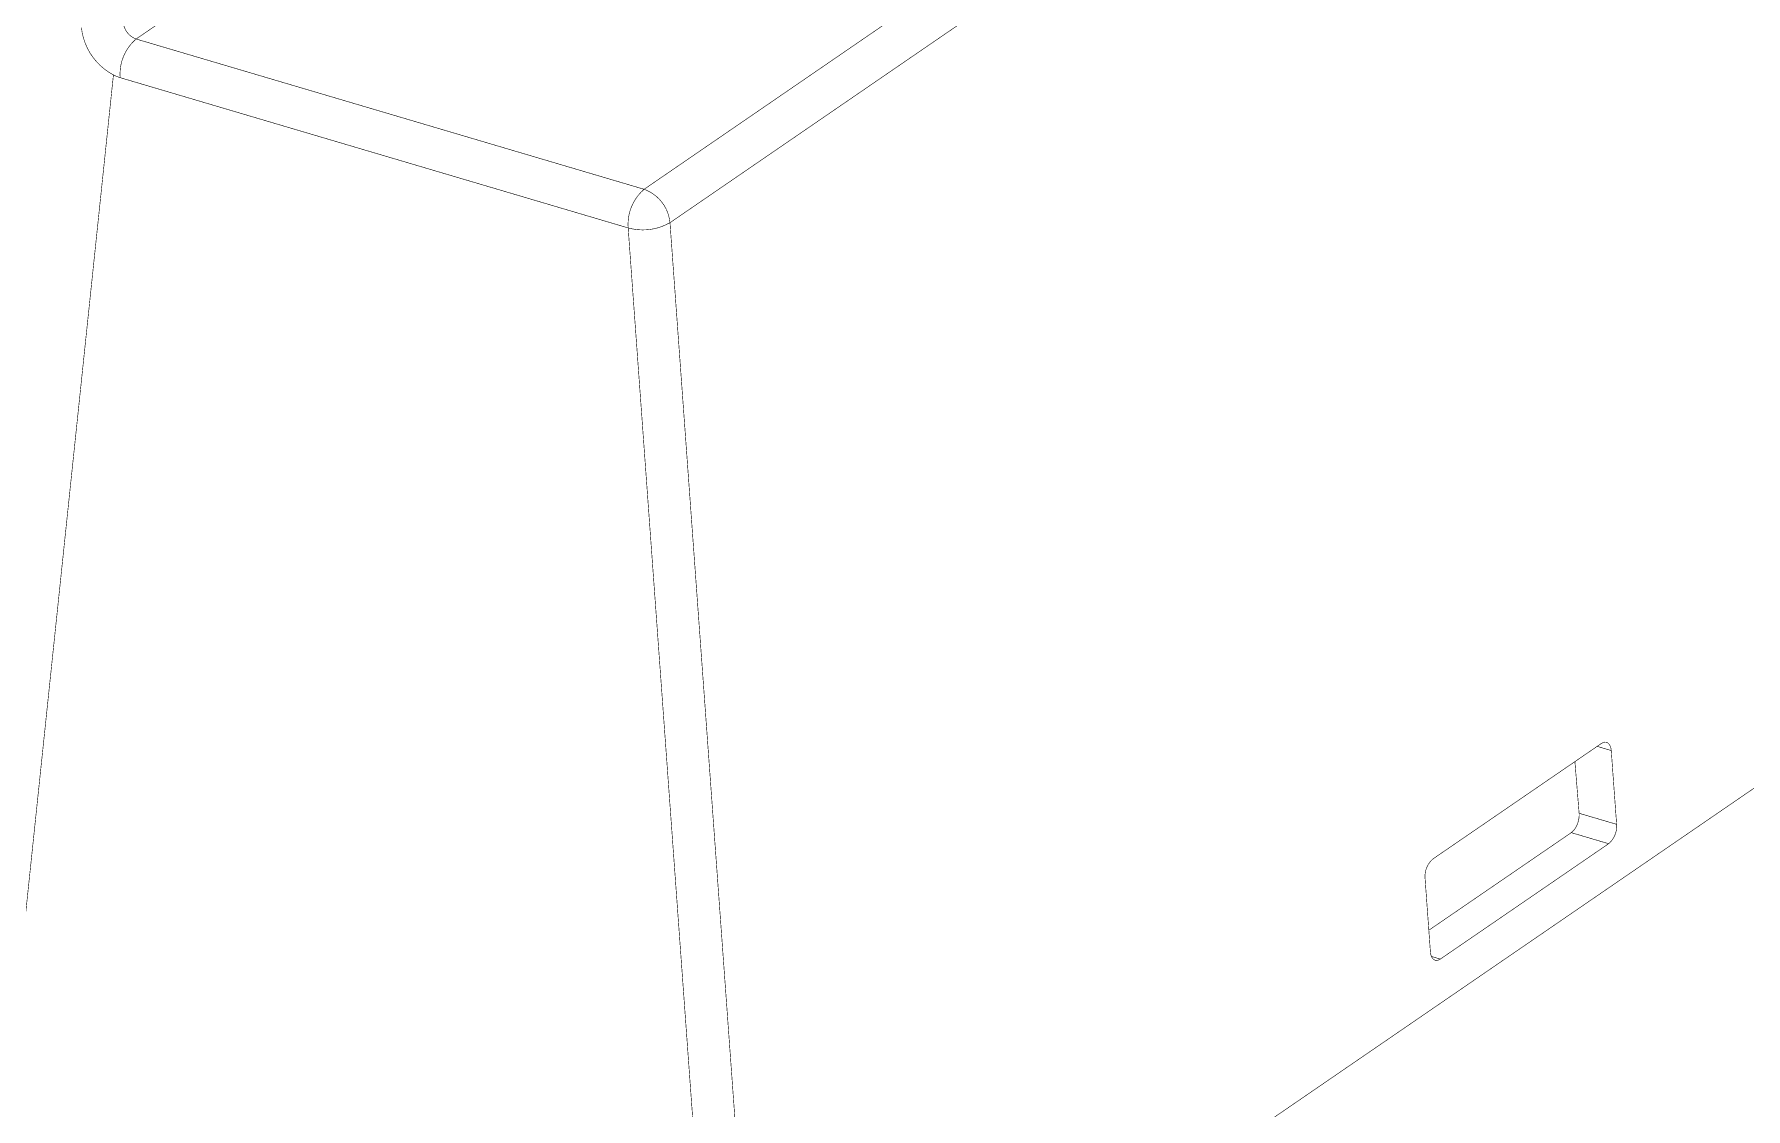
# Model space of a CAD drawing. Header units: inches. Extents: x 0 to 35.2, y -0.7 to 15.9.
# Drawn here: x 31.67 to 33.172, y 11.124 to 12.066 of the extents above; entities that cross this region are included whole.
import ezdxf

# ---------------------------------------------------------------- set-up
doc = ezdxf.new("R2010")
doc.units = ezdxf.units.IN
doc.header["$MEASUREMENT"] = 0
doc.layers.add('Dimensions', color=6, linetype='Continuous')

msp = doc.modelspace()

# ---------------------------------------------------------------- linework, layer by layer
at = {"layer": 'Dimensions', "const_width": 0.0005}
for points in [[(31.7597, 12.0621), (33.1062, 12.9852)], [(32.2055, 11.9303), (33.552, 12.8534)], [(32.2282, 11.901), (33.5747, 12.8241)], [(31.7597, 12.0621), (32.2055, 11.9303)], [(31.6448, 11.1235), (31.7398, 12.0306)], [(31.7457, 12.0282), (32.1915, 11.8964)], [(32.1915, 11.8964), (32.2708, 10.8026)], [(32.2282, 11.901), (32.3075, 10.8072)], [(32.3075, 10.8072), (33.654, 11.7303)], [(33.0455, 11.4442), (33.047, 11.445)], [(33.047, 11.445), (33.0486, 11.4454)], [(33.0486, 11.4454), (33.05, 11.4453)], [(33.05, 11.4453), (33.0513, 11.4446)], [(33.0513, 11.4446), (33.0524, 11.4435)], [(32.8978, 11.343), (33.0455, 11.4442)], [(33.0418, 11.4417), (33.0542, 11.438)], [(33.0524, 11.4435), (33.0533, 11.442)], [(33.0533, 11.442), (33.0539, 11.4402)], [(33.0539, 11.4402), (33.0542, 11.438)], [(33.0542, 11.438), (33.0589, 11.3733)], [(33.0223, 11.4283), (33.026, 11.383)], [(33.0223, 11.3694), (33.0224, 11.3696)], [(33.0224, 11.3696), (33.0225, 11.3697)], [(33.0225, 11.3697), (33.0226, 11.3699)], [(33.0226, 11.3699), (33.0227, 11.3701)], [(33.0227, 11.3701), (33.0228, 11.3702)], [(33.0228, 11.3702), (33.0229, 11.3704)], [(33.0229, 11.3704), (33.023, 11.3706)], [(33.023, 11.3706), (33.0231, 11.3707)], [(33.0231, 11.3707), (33.0232, 11.3709)], [(33.0232, 11.3709), (33.0233, 11.3711)], [(33.0233, 11.3711), (33.0234, 11.3712)], [(33.0235, 11.3714), (33.0236, 11.3716)], [(33.0234, 11.3712), (33.0235, 11.3714)], [(33.0236, 11.3716), (33.0237, 11.3718)], [(33.0237, 11.3718), (33.0238, 11.3719)], [(33.0238, 11.3719), (33.0238, 11.3721)], [(33.0238, 11.3721), (33.0239, 11.3723)], [(33.0239, 11.3723), (33.024, 11.3725)], [(33.0241, 11.3727), (33.0242, 11.3729)], [(33.024, 11.3725), (33.0241, 11.3727)], [(33.0242, 11.3729), (33.0243, 11.373)], [(33.0243, 11.373), (33.0243, 11.3732)], [(33.0243, 11.3732), (33.0244, 11.3734)], [(33.0245, 11.3736), (33.0246, 11.3738)], [(33.0244, 11.3734), (33.0245, 11.3736)], [(33.0246, 11.3738), (33.0246, 11.374)], [(33.0247, 11.3742), (33.0248, 11.3744)], [(33.0246, 11.374), (33.0247, 11.3742)], [(33.0248, 11.3744), (33.0248, 11.3746)], [(33.0249, 11.3748), (33.025, 11.375)], [(33.0248, 11.3746), (33.0249, 11.3748)], [(33.025, 11.375), (33.025, 11.3752)], [(33.0251, 11.3754), (33.0251, 11.3756)], [(33.025, 11.3752), (33.0251, 11.3754)], [(33.0252, 11.3758), (33.0253, 11.376)], [(33.0251, 11.3756), (33.0252, 11.3758)], [(33.0253, 11.376), (33.0253, 11.3762)], [(33.0254, 11.3764), (33.0254, 11.3766)], [(33.0253, 11.3762), (33.0254, 11.3764)], [(33.0255, 11.377), (33.0255, 11.3772)], [(33.0255, 11.3768), (33.0255, 11.377)], [(33.0254, 11.3766), (33.0255, 11.3768)], [(33.0256, 11.3774), (33.0256, 11.3776)], [(33.0255, 11.3772), (33.0256, 11.3774)], [(33.0257, 11.378), (33.0257, 11.3782)], [(33.0257, 11.3778), (33.0257, 11.378)], [(33.0256, 11.3776), (33.0257, 11.3778)], [(33.0258, 11.3786), (33.0258, 11.3788)], [(33.0258, 11.3784), (33.0258, 11.3786)], [(33.0257, 11.3782), (33.0258, 11.3784)], [(33.0259, 11.3792), (33.0259, 11.3794)], [(33.0259, 11.379), (33.0259, 11.3792)], [(33.0258, 11.3788), (33.0259, 11.379)], [(33.026, 11.383), (33.0589, 11.3733)], [(33.026, 11.383), (33.026, 11.3828)], [(33.026, 11.3828), (33.026, 11.3826)], [(33.026, 11.3826), (33.026, 11.3824)], [(33.026, 11.3803), (33.026, 11.3805)], [(33.026, 11.3801), (33.026, 11.3803)], [(33.026, 11.38), (33.026, 11.3801)], [(33.0259, 11.3798), (33.026, 11.38)], [(33.0259, 11.3796), (33.0259, 11.3798)], [(33.0259, 11.3794), (33.0259, 11.3796)], [(33.026, 11.3824), (33.026, 11.3823)], [(33.026, 11.3823), (33.026, 11.3821)], [(33.026, 11.3821), (33.026, 11.3819)], [(33.026, 11.3819), (33.026, 11.3817)], [(33.026, 11.3815), (33.026, 11.3817)], [(33.026, 11.3813), (33.026, 11.3815)], [(33.026, 11.3811), (33.026, 11.3813)], [(33.026, 11.3809), (33.026, 11.3811)], [(33.026, 11.3807), (33.026, 11.3809)], [(33.026, 11.3805), (33.026, 11.3807)], [(32.8941, 11.2804), (33.0191, 11.366)], [(32.9042, 11.2551), (33.0519, 11.3563)], [(33.0191, 11.366), (33.0192, 11.3661)], [(33.0191, 11.366), (33.0519, 11.3563)], [(33.0192, 11.3661), (33.0193, 11.3662)], [(33.0193, 11.3662), (33.0194, 11.3663)], [(33.0194, 11.3663), (33.0195, 11.3664)], [(33.0195, 11.3664), (33.0197, 11.3665)], [(33.0197, 11.3665), (33.0198, 11.3666)], [(33.0198, 11.3666), (33.0199, 11.3667)], [(33.0199, 11.3667), (33.02, 11.3668)], [(33.02, 11.3668), (33.0202, 11.3669)], [(33.0202, 11.3669), (33.0203, 11.367)], [(33.0203, 11.367), (33.0204, 11.3671)], [(33.0204, 11.3671), (33.0205, 11.3672)], [(33.0205, 11.3672), (33.0206, 11.3674)], [(33.0206, 11.3674), (33.0207, 11.3675)], [(33.0207, 11.3675), (33.0209, 11.3676)], [(33.0209, 11.3676), (33.021, 11.3677)], [(33.021, 11.3677), (33.0211, 11.3679)], [(33.0211, 11.3679), (33.0212, 11.368)], [(33.0212, 11.368), (33.0213, 11.3681)], [(33.0213, 11.3681), (33.0214, 11.3683)], [(33.0214, 11.3683), (33.0215, 11.3684)], [(33.0215, 11.3684), (33.0217, 11.3685)], [(33.0217, 11.3685), (33.0218, 11.3687)], [(33.0218, 11.3687), (33.0219, 11.3688)], [(33.0219, 11.3688), (33.022, 11.369)], [(33.022, 11.369), (33.0221, 11.3691)], [(33.0221, 11.3691), (33.0222, 11.3693)], [(33.0222, 11.3693), (33.0223, 11.3694)], [(32.8908, 11.3261), (32.8955, 11.2613)], [(32.8955, 11.2613), (32.8958, 11.2592)], [(32.8958, 11.2592), (32.8964, 11.2573)], [(32.8964, 11.2574), (32.9042, 11.2551)], [(32.8964, 11.2573), (32.8973, 11.2558)], [(32.8973, 11.2558), (32.8984, 11.2547)], [(32.8984, 11.2547), (32.8997, 11.2541)], [(32.8997, 11.2541), (32.9011, 11.2539)], [(32.9011, 11.2539), (32.9027, 11.2543)], [(32.9027, 11.2543), (32.9042, 11.2551)]]:
    msp.add_lwpolyline(points, dxfattribs=at)
for points in [[(31.7597, 12.0621, -0.290623), (31.7484, 12.0768)], [(31.7398, 12.0306, -0.251052), (31.7117, 12.0722)], [(31.7457, 12.0282, -0.239837), (31.7597, 12.0621)], [(31.7457, 12.0282, -0.04345), (31.7398, 12.0306)], [(32.1915, 11.8964, -0.239837), (32.2055, 11.9303)], [(32.2055, 11.9303, -0.290623), (32.2282, 11.901)], [(32.2282, 11.901, -0.200602), (32.1915, 11.8964)], [(33.0589, 11.3733, -0.239837), (33.0519, 11.3563)], [(32.8908, 11.3261, -0.239837), (32.8978, 11.343)]]:
    msp.add_lwpolyline(points, format="xyb", dxfattribs=at)
at = {"layer": 'Dimensions', "const_width": 0.00025}
for points in [[(31.7596, 12.0621, 1), (31.7598, 12.0621, 1)], [(31.7596, 12.0621, 1), (31.7598, 12.0621, 1)], [(31.7596, 12.0621, 1), (31.7598, 12.0621, 1)], [(31.7596, 12.0621, 1), (31.7598, 12.0621, 1)], [(31.7397, 12.0306, 1), (31.7399, 12.0306, 1)], [(31.7397, 12.0306, 1), (31.7399, 12.0306, 1)], [(31.7397, 12.0306, 1), (31.7399, 12.0306, 1)], [(31.7456, 12.0282, 1), (31.7458, 12.0282, 1)], [(31.7456, 12.0282, 1), (31.7458, 12.0282, 1)], [(31.7456, 12.0282, 1), (31.7458, 12.0282, 1)], [(32.2054, 11.9303, 1), (32.2057, 11.9303, 1)], [(32.2054, 11.9303, 1), (32.2057, 11.9303, 1)], [(32.2054, 11.9303, 1), (32.2057, 11.9303, 1)], [(32.2054, 11.9303, 1), (32.2057, 11.9303, 1)], [(32.1914, 11.8964, 1), (32.1917, 11.8964, 1)], [(32.1914, 11.8964, 1), (32.1917, 11.8964, 1)], [(32.1914, 11.8964, 1), (32.1917, 11.8964, 1)], [(32.1914, 11.8964, 1), (32.1917, 11.8964, 1)], [(32.2281, 11.901, 1), (32.2283, 11.901, 1)], [(32.2281, 11.901, 1), (32.2283, 11.901, 1)], [(32.2281, 11.901, 1), (32.2283, 11.901, 1)], [(32.2281, 11.901, 1), (32.2283, 11.901, 1)], [(33.0469, 11.445, 1), (33.0472, 11.445, 1)], [(33.0469, 11.445, 1), (33.0472, 11.445, 1)], [(33.0484, 11.4454, 1), (33.0487, 11.4454, 1)], [(33.0484, 11.4454, 1), (33.0487, 11.4454, 1)], [(33.0499, 11.4453, 1), (33.0501, 11.4453, 1)], [(33.0499, 11.4453, 1), (33.0501, 11.4453, 1)], [(33.0512, 11.4446, 1), (33.0514, 11.4446, 1)], [(33.0512, 11.4446, 1), (33.0514, 11.4446, 1)], [(33.0417, 11.4417, 1), (33.0419, 11.4417, 1)], [(33.0454, 11.4442, 1), (33.0456, 11.4442, 1)], [(33.0454, 11.4442, 1), (33.0456, 11.4442, 1)], [(33.0523, 11.4435, 1), (33.0525, 11.4435, 1)], [(33.0523, 11.4435, 1), (33.0525, 11.4435, 1)], [(33.0531, 11.442, 1), (33.0534, 11.442, 1)], [(33.0531, 11.442, 1), (33.0534, 11.442, 1)], [(33.0537, 11.4402, 1), (33.054, 11.4402, 1)], [(33.0537, 11.4402, 1), (33.054, 11.4402, 1)], [(33.054, 11.438, 1), (33.0543, 11.438, 1)], [(33.054, 11.438, 1), (33.0543, 11.438, 1)], [(33.054, 11.438, 1), (33.0543, 11.438, 1)], [(33.0222, 11.4283, 1), (33.0225, 11.4283, 1)], [(33.0223, 11.3696, 1), (33.0225, 11.3696, 1)], [(33.0223, 11.3696, 1), (33.0225, 11.3696, 1)], [(33.0224, 11.3697, 1), (33.0226, 11.3697, 1)], [(33.0224, 11.3697, 1), (33.0226, 11.3697, 1)], [(33.0225, 11.3699, 1), (33.0227, 11.3699, 1)], [(33.0225, 11.3699, 1), (33.0227, 11.3699, 1)], [(33.0226, 11.3701, 1), (33.0228, 11.3701, 1)], [(33.0226, 11.3701, 1), (33.0228, 11.3701, 1)], [(33.0227, 11.3702, 1), (33.0229, 11.3702, 1)], [(33.0227, 11.3702, 1), (33.0229, 11.3702, 1)], [(33.0228, 11.3704, 1), (33.023, 11.3704, 1)], [(33.0228, 11.3704, 1), (33.023, 11.3704, 1)], [(33.0229, 11.3706, 1), (33.0231, 11.3706, 1)], [(33.0229, 11.3706, 1), (33.0231, 11.3706, 1)], [(33.023, 11.3707, 1), (33.0232, 11.3707, 1)], [(33.023, 11.3707, 1), (33.0232, 11.3707, 1)], [(33.0231, 11.3709, 1), (33.0233, 11.3709, 1)], [(33.0231, 11.3709, 1), (33.0233, 11.3709, 1)], [(33.0232, 11.3711, 1), (33.0234, 11.3711, 1)], [(33.0232, 11.3711, 1), (33.0234, 11.3711, 1)], [(33.0234, 11.3714, 1), (33.0236, 11.3714, 1)], [(33.0234, 11.3714, 1), (33.0236, 11.3714, 1)], [(33.0233, 11.3712, 1), (33.0235, 11.3712, 1)], [(33.0233, 11.3712, 1), (33.0235, 11.3712, 1)], [(33.0235, 11.3716, 1), (33.0237, 11.3716, 1)], [(33.0235, 11.3716, 1), (33.0237, 11.3716, 1)], [(33.0235, 11.3718, 1), (33.0238, 11.3718, 1)], [(33.0235, 11.3718, 1), (33.0238, 11.3718, 1)], [(33.0236, 11.3719, 1), (33.0239, 11.3719, 1)], [(33.0236, 11.3719, 1), (33.0239, 11.3719, 1)], [(33.0237, 11.3721, 1), (33.024, 11.3721, 1)], [(33.0237, 11.3721, 1), (33.024, 11.3721, 1)], [(33.0238, 11.3723, 1), (33.0241, 11.3723, 1)], [(33.0238, 11.3723, 1), (33.0241, 11.3723, 1)], [(33.024, 11.3727, 1), (33.0242, 11.3727, 1)], [(33.024, 11.3727, 1), (33.0242, 11.3727, 1)], [(33.0239, 11.3725, 1), (33.0241, 11.3725, 1)], [(33.0239, 11.3725, 1), (33.0241, 11.3725, 1)], [(33.0241, 11.3729, 1), (33.0243, 11.3729, 1)], [(33.0241, 11.3729, 1), (33.0243, 11.3729, 1)], [(33.0241, 11.373, 1), (33.0244, 11.373, 1)], [(33.0241, 11.373, 1), (33.0244, 11.373, 1)], [(33.0242, 11.3732, 1), (33.0245, 11.3732, 1)], [(33.0242, 11.3732, 1), (33.0245, 11.3732, 1)], [(33.0244, 11.3736, 1), (33.0246, 11.3736, 1)], [(33.0244, 11.3736, 1), (33.0246, 11.3736, 1)], [(33.0243, 11.3734, 1), (33.0245, 11.3734, 1)], [(33.0243, 11.3734, 1), (33.0245, 11.3734, 1)], [(33.0244, 11.3738, 1), (33.0247, 11.3738, 1)], [(33.0244, 11.3738, 1), (33.0247, 11.3738, 1)], [(33.0246, 11.3742, 1), (33.0248, 11.3742, 1)], [(33.0246, 11.3742, 1), (33.0248, 11.3742, 1)], [(33.0245, 11.374, 1), (33.0248, 11.374, 1)], [(33.0245, 11.374, 1), (33.0248, 11.374, 1)], [(33.0246, 11.3744, 1), (33.0249, 11.3744, 1)], [(33.0246, 11.3744, 1), (33.0249, 11.3744, 1)], [(33.0248, 11.3748, 1), (33.025, 11.3748, 1)], [(33.0248, 11.3748, 1), (33.025, 11.3748, 1)], [(33.0247, 11.3746, 1), (33.025, 11.3746, 1)], [(33.0247, 11.3746, 1), (33.025, 11.3746, 1)], [(33.0248, 11.375, 1), (33.0251, 11.375, 1)], [(33.0248, 11.375, 1), (33.0251, 11.375, 1)], [(33.025, 11.3754, 1), (33.0252, 11.3754, 1)], [(33.025, 11.3754, 1), (33.0252, 11.3754, 1)], [(33.0249, 11.3752, 1), (33.0251, 11.3752, 1)], [(33.0249, 11.3752, 1), (33.0251, 11.3752, 1)], [(33.0251, 11.3758, 1), (33.0253, 11.3758, 1)], [(33.0251, 11.3758, 1), (33.0253, 11.3758, 1)], [(33.025, 11.3756, 1), (33.0253, 11.3756, 1)], [(33.025, 11.3756, 1), (33.0253, 11.3756, 1)], [(33.0251, 11.376, 1), (33.0254, 11.376, 1)], [(33.0251, 11.376, 1), (33.0254, 11.376, 1)], [(33.0252, 11.3764, 1), (33.0255, 11.3764, 1)], [(33.0252, 11.3764, 1), (33.0255, 11.3764, 1)], [(33.0252, 11.3762, 1), (33.0254, 11.3762, 1)], [(33.0252, 11.3762, 1), (33.0254, 11.3762, 1)], [(33.0254, 11.377, 1), (33.0256, 11.377, 1)], [(33.0254, 11.377, 1), (33.0256, 11.377, 1)], [(33.0253, 11.3768, 1), (33.0256, 11.3768, 1)], [(33.0253, 11.3768, 1), (33.0256, 11.3768, 1)], [(33.0253, 11.3766, 1), (33.0255, 11.3766, 1)], [(33.0253, 11.3766, 1), (33.0255, 11.3766, 1)], [(33.0255, 11.3774, 1), (33.0257, 11.3774, 1)], [(33.0255, 11.3774, 1), (33.0257, 11.3774, 1)], [(33.0254, 11.3772, 1), (33.0257, 11.3772, 1)], [(33.0254, 11.3772, 1), (33.0257, 11.3772, 1)], [(33.0256, 11.378, 1), (33.0258, 11.378, 1)], [(33.0256, 11.378, 1), (33.0258, 11.378, 1)], [(33.0255, 11.3778, 1), (33.0258, 11.3778, 1)], [(33.0255, 11.3778, 1), (33.0258, 11.3778, 1)], [(33.0255, 11.3776, 1), (33.0257, 11.3776, 1)], [(33.0255, 11.3776, 1), (33.0257, 11.3776, 1)], [(33.0257, 11.3786, 1), (33.0259, 11.3786, 1)], [(33.0257, 11.3786, 1), (33.0259, 11.3786, 1)], [(33.0256, 11.3784, 1), (33.0259, 11.3784, 1)], [(33.0256, 11.3784, 1), (33.0259, 11.3784, 1)], [(33.0256, 11.3782, 1), (33.0259, 11.3782, 1)], [(33.0256, 11.3782, 1), (33.0259, 11.3782, 1)], [(33.0258, 11.3792, 1), (33.026, 11.3792, 1)], [(33.0258, 11.3792, 1), (33.026, 11.3792, 1)], [(33.0257, 11.379, 1), (33.026, 11.379, 1)], [(33.0257, 11.379, 1), (33.026, 11.379, 1)], [(33.0257, 11.3788, 1), (33.026, 11.3788, 1)], [(33.0257, 11.3788, 1), (33.026, 11.3788, 1)], [(33.0258, 11.383, 1), (33.0261, 11.383, 1)], [(33.0258, 11.383, 1), (33.0261, 11.383, 1)], [(33.0258, 11.383, 1), (33.0261, 11.383, 1)], [(33.0259, 11.3828, 1), (33.0261, 11.3828, 1)], [(33.0259, 11.3828, 1), (33.0261, 11.3828, 1)], [(33.0259, 11.3826, 1), (33.0261, 11.3826, 1)], [(33.0259, 11.3826, 1), (33.0261, 11.3826, 1)], [(33.0259, 11.3803, 1), (33.0261, 11.3803, 1)], [(33.0259, 11.3803, 1), (33.0261, 11.3803, 1)], [(33.0258, 11.3801, 1), (33.0261, 11.3801, 1)], [(33.0258, 11.3801, 1), (33.0261, 11.3801, 1)], [(33.0258, 11.38, 1), (33.0261, 11.38, 1)], [(33.0258, 11.38, 1), (33.0261, 11.38, 1)], [(33.0258, 11.3798, 1), (33.0261, 11.3798, 1)], [(33.0258, 11.3798, 1), (33.0261, 11.3798, 1)], [(33.0258, 11.3796, 1), (33.026, 11.3796, 1)], [(33.0258, 11.3796, 1), (33.026, 11.3796, 1)], [(33.0258, 11.3794, 1), (33.026, 11.3794, 1)], [(33.0258, 11.3794, 1), (33.026, 11.3794, 1)], [(33.0259, 11.3824, 1), (33.0261, 11.3824, 1)], [(33.0259, 11.3824, 1), (33.0261, 11.3824, 1)], [(33.0259, 11.3823, 1), (33.0261, 11.3823, 1)], [(33.0259, 11.3823, 1), (33.0261, 11.3823, 1)], [(33.0259, 11.3821, 1), (33.0261, 11.3821, 1)], [(33.0259, 11.3821, 1), (33.0261, 11.3821, 1)], [(33.0259, 11.3819, 1), (33.0262, 11.3819, 1)], [(33.0259, 11.3819, 1), (33.0262, 11.3819, 1)], [(33.0259, 11.3817, 1), (33.0262, 11.3817, 1)], [(33.0259, 11.3817, 1), (33.0262, 11.3817, 1)], [(33.0259, 11.3815, 1), (33.0262, 11.3815, 1)], [(33.0259, 11.3815, 1), (33.0262, 11.3815, 1)], [(33.0259, 11.3813, 1), (33.0262, 11.3813, 1)], [(33.0259, 11.3813, 1), (33.0262, 11.3813, 1)], [(33.0259, 11.3811, 1), (33.0261, 11.3811, 1)], [(33.0259, 11.3811, 1), (33.0261, 11.3811, 1)], [(33.0259, 11.3809, 1), (33.0261, 11.3809, 1)], [(33.0259, 11.3809, 1), (33.0261, 11.3809, 1)], [(33.0259, 11.3807, 1), (33.0261, 11.3807, 1)], [(33.0259, 11.3807, 1), (33.0261, 11.3807, 1)], [(33.0259, 11.3805, 1), (33.0261, 11.3805, 1)], [(33.0259, 11.3805, 1), (33.0261, 11.3805, 1)], [(33.0587, 11.3733, 1), (33.059, 11.3733, 1)], [(33.0587, 11.3733, 1), (33.059, 11.3733, 1)], [(33.0587, 11.3733, 1), (33.059, 11.3733, 1)], [(33.0189, 11.366, 1), (33.0192, 11.366, 1)], [(33.0189, 11.366, 1), (33.0192, 11.366, 1)], [(33.0189, 11.366, 1), (33.0192, 11.366, 1)], [(33.0191, 11.3661, 1), (33.0193, 11.3661, 1)], [(33.0191, 11.3661, 1), (33.0193, 11.3661, 1)], [(33.0192, 11.3662, 1), (33.0194, 11.3662, 1)], [(33.0192, 11.3662, 1), (33.0194, 11.3662, 1)], [(33.0193, 11.3663, 1), (33.0196, 11.3663, 1)], [(33.0193, 11.3663, 1), (33.0196, 11.3663, 1)], [(33.0194, 11.3664, 1), (33.0197, 11.3664, 1)], [(33.0194, 11.3664, 1), (33.0197, 11.3664, 1)], [(33.0195, 11.3665, 1), (33.0198, 11.3665, 1)], [(33.0195, 11.3665, 1), (33.0198, 11.3665, 1)], [(33.0197, 11.3666, 1), (33.0199, 11.3666, 1)], [(33.0197, 11.3666, 1), (33.0199, 11.3666, 1)], [(33.0198, 11.3667, 1), (33.02, 11.3667, 1)], [(33.0198, 11.3667, 1), (33.02, 11.3667, 1)], [(33.0199, 11.3668, 1), (33.0202, 11.3668, 1)], [(33.0199, 11.3668, 1), (33.0202, 11.3668, 1)], [(33.02, 11.3669, 1), (33.0203, 11.3669, 1)], [(33.02, 11.3669, 1), (33.0203, 11.3669, 1)], [(33.0201, 11.367, 1), (33.0204, 11.367, 1)], [(33.0201, 11.367, 1), (33.0204, 11.367, 1)], [(33.0203, 11.3671, 1), (33.0205, 11.3671, 1)], [(33.0203, 11.3671, 1), (33.0205, 11.3671, 1)], [(33.0204, 11.3672, 1), (33.0206, 11.3672, 1)], [(33.0204, 11.3672, 1), (33.0206, 11.3672, 1)], [(33.0205, 11.3674, 1), (33.0208, 11.3674, 1)], [(33.0205, 11.3674, 1), (33.0208, 11.3674, 1)], [(33.0206, 11.3675, 1), (33.0209, 11.3675, 1)], [(33.0206, 11.3675, 1), (33.0209, 11.3675, 1)], [(33.0207, 11.3676, 1), (33.021, 11.3676, 1)], [(33.0207, 11.3676, 1), (33.021, 11.3676, 1)], [(33.0209, 11.3677, 1), (33.0211, 11.3677, 1)], [(33.0209, 11.3677, 1), (33.0211, 11.3677, 1)], [(33.021, 11.3679, 1), (33.0212, 11.3679, 1)], [(33.021, 11.3679, 1), (33.0212, 11.3679, 1)], [(33.0211, 11.368, 1), (33.0213, 11.368, 1)], [(33.0211, 11.368, 1), (33.0213, 11.368, 1)], [(33.0212, 11.3681, 1), (33.0214, 11.3681, 1)], [(33.0212, 11.3681, 1), (33.0214, 11.3681, 1)], [(33.0213, 11.3683, 1), (33.0216, 11.3683, 1)], [(33.0213, 11.3683, 1), (33.0216, 11.3683, 1)], [(33.0214, 11.3684, 1), (33.0217, 11.3684, 1)], [(33.0214, 11.3684, 1), (33.0217, 11.3684, 1)], [(33.0215, 11.3685, 1), (33.0218, 11.3685, 1)], [(33.0215, 11.3685, 1), (33.0218, 11.3685, 1)], [(33.0216, 11.3687, 1), (33.0219, 11.3687, 1)], [(33.0216, 11.3687, 1), (33.0219, 11.3687, 1)], [(33.0218, 11.3688, 1), (33.022, 11.3688, 1)], [(33.0218, 11.3688, 1), (33.022, 11.3688, 1)], [(33.0219, 11.369, 1), (33.0221, 11.369, 1)], [(33.0219, 11.369, 1), (33.0221, 11.369, 1)], [(33.022, 11.3691, 1), (33.0222, 11.3691, 1)], [(33.022, 11.3691, 1), (33.0222, 11.3691, 1)], [(33.0221, 11.3693, 1), (33.0223, 11.3693, 1)], [(33.0221, 11.3693, 1), (33.0223, 11.3693, 1)], [(33.0222, 11.3694, 1), (33.0224, 11.3694, 1)], [(33.0222, 11.3694, 1), (33.0224, 11.3694, 1)], [(33.0517, 11.3563, 1), (33.052, 11.3563, 1)], [(33.0517, 11.3563, 1), (33.052, 11.3563, 1)], [(33.0517, 11.3563, 1), (33.052, 11.3563, 1)], [(32.8977, 11.343, 1), (32.898, 11.343, 1)], [(32.8977, 11.343, 1), (32.898, 11.343, 1)], [(32.8907, 11.3261, 1), (32.891, 11.3261, 1)], [(32.8907, 11.3261, 1), (32.891, 11.3261, 1)], [(32.894, 11.2804, 1), (32.8943, 11.2804, 1)], [(32.8954, 11.2613, 1), (32.8957, 11.2613, 1)], [(32.8954, 11.2613, 1), (32.8957, 11.2613, 1)], [(32.8957, 11.2592, 1), (32.896, 11.2592, 1)], [(32.8957, 11.2592, 1), (32.896, 11.2592, 1)], [(32.8963, 11.2574, 1), (32.8965, 11.2574, 1)], [(32.8963, 11.2573, 1), (32.8966, 11.2573, 1)], [(32.8963, 11.2573, 1), (32.8966, 11.2573, 1)], [(32.8972, 11.2558, 1), (32.8974, 11.2558, 1)], [(32.8972, 11.2558, 1), (32.8974, 11.2558, 1)], [(32.8983, 11.2547, 1), (32.8985, 11.2547, 1)], [(32.8983, 11.2547, 1), (32.8985, 11.2547, 1)], [(32.8996, 11.2541, 1), (32.8998, 11.2541, 1)], [(32.8996, 11.2541, 1), (32.8998, 11.2541, 1)], [(32.901, 11.2539, 1), (32.9013, 11.2539, 1)], [(32.901, 11.2539, 1), (32.9013, 11.2539, 1)], [(32.9025, 11.2543, 1), (32.9028, 11.2543, 1)], [(32.9025, 11.2543, 1), (32.9028, 11.2543, 1)], [(32.9041, 11.2551, 1), (32.9043, 11.2551, 1)], [(32.9041, 11.2551, 1), (32.9043, 11.2551, 1)], [(32.9041, 11.2551, 1), (32.9043, 11.2551, 1)]]:
    msp.add_lwpolyline(points, format="xyb", close=True, dxfattribs=at)

doc.saveas('drawing.dxf')
